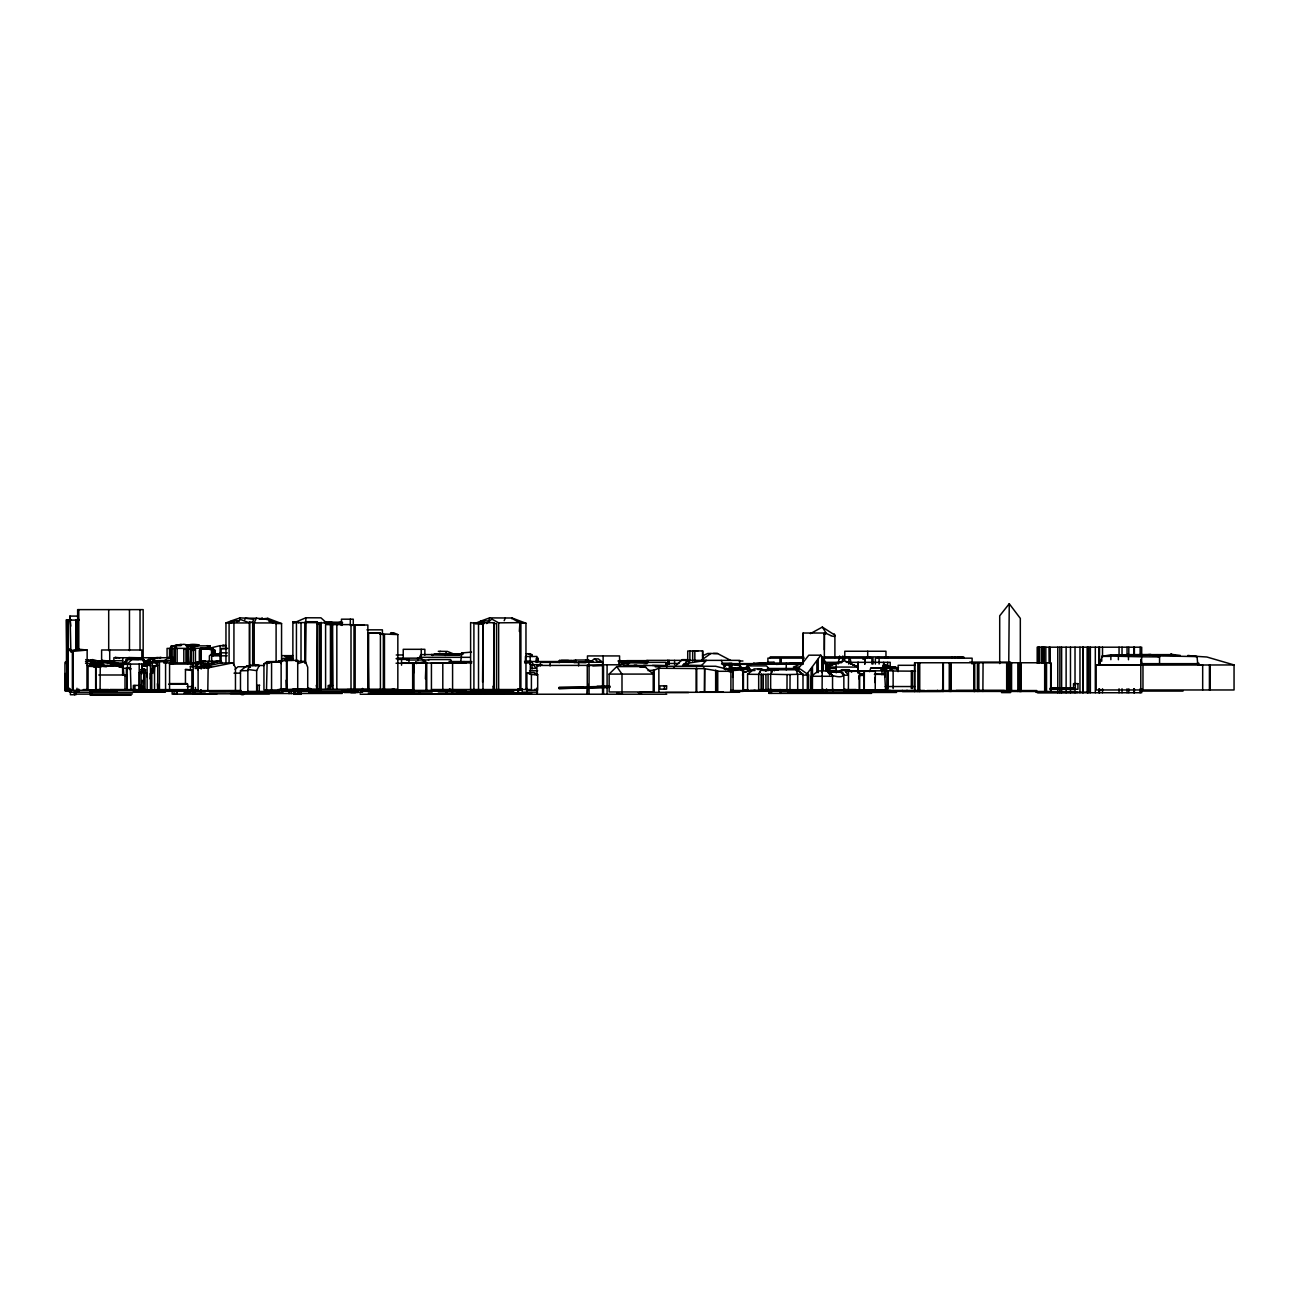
<?xml version="1.0" encoding="UTF-8"?>
<svg xmlns="http://www.w3.org/2000/svg" width="1299" height="1299" viewBox="0 0 1299 1299"><rect width="100%" height="100%" fill="white"/><g stroke="black" fill="none" stroke-linecap="round" stroke-linejoin="round"><path stroke-width="1.5" d="M536.974 662.506L536.974 656.482L525.462 656.482L525.462 662.458M824.329 649.792L824.394 633.019L803.139 633.019L803.026 649.792M482.578 682.089L483.001 623.715L478.519 623.244L478.519 690.142M70.812 626.118L69.902 616.099L77.924 616.099M1157.084 654.631L1157.084 655.622L1157.084 654.793L1175.059 655.394L1170.756 654.274L1180.336 655.427M192.09 645.863L210.227 645.863L210.227 649.792M848.507 671.307L848.377 690.24L811.323 690.24L811.323 676.276L832.545 676.276L828.908 670.933L822.235 670.917L822.088 690.24M413.634 672.979L413.991 663.318L396.033 663.221M425.406 678.809L425.991 663.383L415.81 662.084L415.81 663.221M1020.316 663.838L1020.316 618.389L1009.258 603.743L1008.527 691.49M214.708 654.193L214.887 650.231L212.89 648.948L200.647 648.915L200.647 662.409M769.609 689.493L769.414 693.374L769.446 689.493M587.846 684.118L587.262 694.218L587.262 665.315L603.093 665.38L536.942 665.445L536.942 675.025M154.175 673.613L154.532 667.572L153.071 667.296L150.489 673.45L150.116 678.89M842.548 660.136L842.807 655.995L844.366 660.136L845.811 656.888L849.01 656.888L850.569 660.152L850.569 664.081M874.86 682.543L875.217 677.104M519.324 631.428L519.876 623.341L520.899 622.627L520.899 690.142L470.611 690.142L470.611 622.578L476.213 623.569M859.142 679.036L859.402 675.448L864.192 675.448L863.803 680.822M849.01 656.888L848.75 664.081M742.557 675.48L742.898 671.583L741.226 668.465L725.654 669.423M732.539 677.428L733.074 670.528L742.898 669.813L742.898 691.1M204.089 667.783L204.43 664.049M146.787 676.763L147.144 673.061L143.312 672.59L147.144 673.061M445.2 655.54L445.313 654.582L461.762 654.599M141.299 687.853L142.24 680.27M305.33 663.139L305.866 617.772L320.95 617.821L326.536 622.887M537.283 662.068L537.948 658.252L536.519 658.252L535.87 662.068M66.46 663.984L66.46 619.753L69.659 620.061L69.902 616.099M187.088 663.448L186.91 662.636L191.521 662.685L191.05 664.698L191.034 650.653L191.992 648.461L194.282 648.266L195.435 650.653M1100.805 659.275L1099.831 665.056L1141.415 664.991L1141.724 656.807L1159.552 656.904L1150.118 654.355L1144.922 655.281M471.505 652.114L461.827 652.942L460.739 661.532M1099.831 664.877L1141.415 664.991L1141.724 663.659M802.506 664.552L802.961 662.847L793.397 667.069L799.031 667.069M626.832 660.639L627.823 662.458L626.832 660.639L647.292 660.639L646.577 663.075L621.36 662.474L620.581 660.85L619.802 662.474M190.401 691.295L191.895 686.57L187.04 686.57M286.9 659.973L287.94 656.726L291.138 660.395M883.758 669.959L886.925 668.271L881.209 669.764L881.696 668.222L897.171 668.368L898.08 671.664M869.567 671.648L870.671 668.222L881.696 668.222M806.452 674.636L820.822 655.183L823.29 658.577L823.29 670.446M206.33 667.735L206.33 663.984L208.213 663.091L207.791 691.182M164.096 662.263L165.866 660.347L166.662 662.263M235.379 667.394L232.83 662.863L220.018 663.075L221.09 662.977L221.139 648.623L227.617 648.331M122.626 667.313L123.064 666.062L121.034 667.313M842.223 660.818L841.573 662.685L836.101 662.669L828.275 667.069L858.168 667.069L844.805 660.85L836.978 663.253M742.07 669.667C743.077 666.777 748.484 668.157 748.354 671.502L746.665 668.498M829.363 667.069L830.029 665.234L835.225 664.049M151.236 657.943L161.157 657.44L159.566 657.895M200.647 650.669L201.524 648.412L200.322 648.282L199.315 650.669L199.315 662.409M836.361 671.502C845.649 669.699 847.89 680.221 832.545 675.545L828.908 670.933M194.282 648.266L193.307 650.653L193.307 664.763M881.209 669.764L883.986 664.309L890.383 666.972L890.383 670.333M165.07 662.263L165.866 660.347L166.499 662.263M276.102 661.207L276.102 622.935C264.671 616.489 252.477 618.941 240.169 617.837L239.422 620.695L234.859 620.695L233.934 622.935L233.934 665.234M154.37 667.296L151.788 673.499L151.788 689.737M230.572 622.935L231.482 620.792L240.169 617.837M231.595 622.935L232.489 620.792M881.794 669.505L883.986 664.309M316.225 685.401L316.924 689.298L317.329 621.718L305.509 621.718L305.038 622.659L305.038 663.139M525.965 689.525L525.965 623.244L512.115 618.015L489.626 617.886L488.716 620.906L484.121 620.89L483.098 623.244L473.908 623.244L473.908 690.142M254.068 618.73L252.217 622.935L276.102 622.935M504.174 620.695L505.376 617.951M256.52 617.772L254.214 622.935L254.214 665.234M618.762 663.221L620.061 660.379L622.01 664.65M244.764 619.655L245.414 618.259L252.444 619.201M479.932 623.244L480.971 621.019L489.626 617.886M480.971 623.244L482.01 621.019M684.93 664.26L687.09 659.648L689.558 662.604M645.018 662.474L645.798 660.85L618.275 660.899M761.393 689.655L761.393 674.408L770.648 674.246L787.064 674.571L786.967 689.655M770.648 674.295L772.84 669.781L770.648 674.246L770.648 689.655M802.993 689.655L802.993 674.197L787.064 674.571M122.869 664.926L124.542 661.613L127.237 662.003M190.401 670.495L190.401 666.484L195.759 666.192C200.712 661.077 190.011 664 198.698 663.188L197.269 664.049M247.849 691.734L247.849 669.488L249.944 665.478L259.329 665.478L256.65 670.609L256.65 691.458M758.681 690.63L758.681 674.246L761.035 669.764L796.206 669.781L802.977 674.181L802.1 674.197L802.993 675.496M138.928 657.781L128.666 657.538L129.981 657.814M282.045 661.451L267.139 661.646L266.506 689.964M765.907 674.538L765.988 689.655M761.393 674.408L747.574 674.278L747.574 690.63M758.681 674.278L761.75 668.904L754.069 668.904L747.574 674.278M810.381 633.652L822.332 627.076L833.877 634.48M902.318 690.354L902.318 691.409L941.645 691.344L941.645 690.305M588.074 659.973L592.636 662.279L588.074 659.973L575.636 660.071L574.044 662.62L587.781 662.279M284.984 660.152L287.323 656.58L289.304 659.941M578.607 665.965L578.607 662.279L585.8 662.62L585.638 660.071M483.001 623.715L483.001 622.692L494.075 622.692L493.62 690.142L492.954 686.245M120.206 666.03L121.456 666.03L118.907 666.03M843.847 675.236L848.377 675.204L844.756 670.511L840.08 670.511L839.576 671.226L843.847 675.236L843.847 690.24M736.127 669.797L737.02 668.774L723.575 668.676M745.399 671.583L742.898 671.583L741.226 669.813L746.649 668.465M220.018 655.833L221.09 654.371L213.02 654.371L211.769 655.833L220.018 655.833L220.018 661.272M744.246 669.716L747.152 665.884L766.524 665.884L770.339 670.349M890.838 670.235L893.257 667.166L895.888 667.264L897.463 670.057M1009.258 603.743L999.71 615.807L999.71 663.61M883.011 669.57L884.944 667.166L893.257 667.166M267.139 661.646L263.941 663.773L270.046 662.847M559.658 662.555L557.888 662.181L569.644 662.279L571.219 660.639L575.636 660.071M570.813 660.704L569.644 662.279L571.219 660.395L559.658 660.395L557.888 662.181M701.752 665.413L706.412 660.363L684.329 663.724L682.608 665.218L701.752 665.413L703.977 667.28M486.638 623.569L491.834 619.103L498.637 622.838L520.899 622.627M149.385 665.689L149.385 663.156L147.128 662.506L144.173 662.506L144.173 665.137L149.547 663.675L150.489 665.721L148.443 663.675M149.547 663.675L147.144 666.225L147.144 689.737M142.289 672.687L142.289 666.257L144.725 663.675M569.644 662.279L571.219 660.639M146.121 663.643L143.897 659.535L128.098 659.291L123.064 664.422L123.064 668.303M123.064 664.422L127.464 663.984L132.06 659.291M151.707 661.694L154.126 659.307L156.87 662.181M609.15 674.084L616.749 666.598L644.661 666.533L653.218 674.084L609.15 674.084L609.15 691.961L653.218 691.961M190.352 662.961L191.148 648.315M461.827 652.942L459.326 655.167L431.203 654.566M673.564 667.556L682.348 659.648L687.09 659.648M128.098 659.437L126.929 660.477L126.929 659.437M143.312 689.737L143.978 669.034L145.488 669.618L145.488 672.606M235.119 669.277L238.009 666.744L247.898 666.744M838.943 672.314L841.947 669.683L849.026 669.683L851.673 672.168M846.039 672.281L849.026 669.683M188.55 662.961L188.55 649.078L190.304 649.078M765.549 671.339L768.505 669.017L771.46 669.017L774.513 670.771M278.262 661.288L281.136 662.23L271.572 661.954L266.506 663.204M1118.39 659.746L1118.39 656.092L1128.376 654.599L1110.856 656.092L1141.724 656.807M701.557 660.038L710.813 653.527M811.323 676.276L818.256 670.95L822.235 670.917M271.881 691.734L240.477 691.734L240.477 670.771L246.826 665.932L250.269 665.932M94.973 667.085L98.026 664.763L100.494 666.257L94.973 667.085L94.973 666.257L101.387 665.413L100.283 665.786M93.772 667.037L96.808 664.763L100.932 667.199M145.456 661.613L148.541 659.307L154.126 659.307M594.406 658.885L597.784 661.532L601.697 661.532L598.319 658.885L594.406 658.885L591.467 661.077L592.636 661.435L585.979 662.328M731.207 663.692L740.008 665.656L732.409 664.763L730.574 664.877L730.574 666.143M183.809 649.419L187.689 648.217L183.809 649.419L183.809 663.302M98.773 674.993L127.107 674.993L127.107 690.207L64.95 690.321L64.95 662.393L66.704 661.288L66.834 690.321M645.018 661.142L618.227 661.142M824.329 634.415A13.347 7.096 -16.8 0 0 826.31 633.425L827.528 634.026A12.422 2.988 34.2 0 0 829.233 634.821L830.889 635.584M165.996 660.866L167.522 660.574M574.044 661.435C577.259 658.772 573.411 664.52 574.044 661.435L569.644 661.435M166.986 660.33L164.973 660.866L167.977 660.866M118.907 666.777L120.157 666.176L112.802 664.682L103.855 666.257M883.84 669.716L886.925 668.271M70.195 619.818L70.877 652.114M528.125 694.251L531.713 692.611M885.057 669.407L888.078 668.027L884.944 667.166L888.078 668.027M188.55 649.175L190.304 648.38M186.845 662.799L186.845 649.175L188.582 648.38C185.14 642.891 195.581 644.483 199.25 644.84M647.99 670.609L654.225 670.187L657.781 668.612A11.594 1.559 -7.8 0 1 658.853 668.271L704.643 668.628L704.643 692.335M702.532 655.816L707.825 653.462L717.519 653.527L730.574 660.347M472.463 694.251L476.165 692.627M479.38 694.251L483.098 692.643M156.221 657.96L157.293 657.505L156.497 657.895M141.055 687.821L141.055 669.618L143.978 669.034M305.866 617.772L293.915 622.887L292.876 621.88L292.876 659.551M286.17 680.189L286.494 689.964L286.494 660.363L278.262 661.532L281.98 661.564M475.58 623.244L480.971 621.019M259.28 619.201L267.789 618.324L281.558 623.552L281.558 659.713M211.477 664.049L217.128 661.045L217.875 661.808L216.624 661.223L209.464 663.675L195.759 663.692L198.698 664.049L197.269 663.692L204.316 661.223L205.762 661.922L204.836 660.882L197.269 663.692L197.269 667.946M478.292 623.244L484.121 620.89M236.548 621.815L239.422 620.695M225.961 663.221L225.961 622.935L231.482 620.792M234.859 620.695L229.095 622.935L229.095 663.221M194.818 663.383L201.329 660.882L204.836 660.882M327.121 622.789L328.338 622.789M214.708 655.329L221.447 652.796L227.325 652.877M222.243 662.685L220.603 661.045L211.477 663.221M731.207 671.291L717.746 671.307L717.746 692.335M391.226 632.629L397.835 634.578L397.835 689.168L292.876 689.298M526.907 672.85L531.405 674.571L537.689 674.571L537.689 690.24L526.907 690.24L526.907 672.85L534.035 672.541L537.689 674.571M729.681 669.017L733.221 667.8L743.775 667.897M324.799 622.806L331.862 622.578L319.262 623.017L319.262 689.298M727.895 669.846L731.288 668.676L733.074 671.567L733.074 691.1M195.759 663.692L197.221 663.188L193.113 663.48L193.113 666.468M862.974 659.356L866.758 658.122L866.758 656.872M748.419 689.899L743.45 689.899L743.45 672.168L752.9 670.057M193.113 663.48L200.972 661.094M194.818 663.026L199.283 661.678M1201.932 664.991L1198.977 664.991L1198.977 663.383L1197.029 663.383M85.507 661.662L92.586 659.583L101.387 661.857M297.715 663.578L305.265 661.353L307.717 667.215L307.717 689.964L263.941 689.964L263.941 666.095M458.352 663.269L464.198 661.564M92.83 664.244L104.099 661.24L122.122 664.536M106.128 661.451L105.024 661.451L123.714 664.536M418.343 663.139L425.26 661.288L426.754 662.912L426.754 690.37M286.494 660.363L285.52 660.623L297.715 660.314L297.715 689.964M902.318 691.409L941.645 691.344M106.599 661.451L122.415 663.951M206.509 648.932L220.116 645.652L226.091 645.652M380.412 632.775L367.909 632.954L380.412 632.775L380.412 689.168M71.201 650.653L77.843 649.11L87.147 650.052L87.147 690.321M439.403 651.708L440.605 651.416M298.137 691.263L301.709 690.435M318.531 624.186L319.733 623.926L319.733 689.071L316.924 689.071M438.283 651.319L447.376 651.416L453.497 653.884M388.109 690.37L394.052 689.055M153.217 666.143L157.715 665.461L153.217 666.143L153.217 667.54L154.532 667.572M232.83 662.863L207.791 667.897L198.097 667.995L198.097 691.182L235.46 691.182L235.46 667.995M170.9 663.513L170.786 646.399L180.691 644.434M170.786 646.399L181.535 644.434M198.097 667.995L221.48 662.863M704.415 692.335L704.643 668.628M100.185 666.176L106.453 666.777M704.415 668.676L717.762 670.982A16.27 2.289 -8.4 0 1 717.503 671.339M751.358 691.019L755.06 690.321M175.268 662.311L175.268 645.668L183.857 644.288L191.375 645.7L186.715 645.684M204.43 663.675L202.319 663.237M1101.763 661.191L1101.763 656.385L1110.856 654.826L1148.754 654.826L1144.159 655.248M192.966 645.847L192.966 648.298L210.519 648.298M1118.39 656.239L1126.671 654.891L1141.675 654.891L1128.474 656.239L1128.474 659.746M204.284 648.883L208.051 648.298M1096.112 665.202L1234.05 664.942L1234.05 689.964L1096.112 689.964L1096.112 665.202L1142.974 664.877L1142.974 689.964M746.763 671.859L743.45 672.168M223.899 645.294L222.356 645.522L225.994 645.522M765.062 662.977L746.097 664.114L765.062 662.977L765.062 664.211L800.704 663.578M280.957 688.908L280.957 689.964L287.517 689.055M168.951 660.444L165.541 660.818M1148.202 654.81L1150.102 655.427M280.957 689.964L298.786 689.12M166.11 660.736L167.1 660.671M763.13 663.204L801.84 662.799M793.072 664.39L802.344 663.383L789.451 663.578M197.221 666.955L190.401 666.484M513.349 619.185L519.876 622.822L519.876 690.142M776.088 664.39L802.344 663.383M72.257 651.416L73.15 652.26L68.798 650.117A50.417 13.737 4.2 0 1 67.564 649.11L69.464 648.818L72.257 651.416L87.147 650.052M751.114 671.518L749.361 668.368L742.395 668.725M375.768 633.279L379.698 632.954M331.391 622.838L340.338 622.497L324.344 621.718M240.477 673.126L234.015 673.174M170.039 657.684L167.522 657.862L173.108 657.7L173.108 663.708M424.4 663.075L466.244 662.782M173.416 663.675L173.108 657.7M133.846 657.879L134.349 657.96M169.617 660.834L170.413 660.525L155.052 660.623M725.053 666.143L725.053 665.104L732.279 665.25L730.574 664.877M1147.082 655.086L1153.041 655.378M1162.735 655.329L1172.136 654.631L1126.671 654.631L1137.924 655.378M126.993 676.698L123.925 675.058L123.064 666.062M1128.474 656.141L1135.878 655.784M592.799 665.77L602.557 665.315M808.611 674.912L802.993 675.188L797.489 669.066L800.314 669.066L808.611 674.912L808.611 689.655M764.088 670.057L773.197 669.635M607.12 687.415L559.041 688.551L559.041 687.496L610.124 686.262M559.041 688.551L610.124 687.317M627.693 665.575L623.471 665.348L623.471 662.36M423.994 660.477L420.941 658.155L417.499 658.252L417.872 659.908M279.366 689.412L284.27 689.282M240.477 670.771L247.849 670.609M623.471 665.348L666.728 665.64L652.504 665.413M173.416 657.651L170.234 657.651M591.467 661.418L592.62 661.402M1050.745 687.967L1055.291 687.95L1055.291 688.99L1050.745 689.022M512.066 618.957L512.115 618.015M221.09 655.849L227.179 655.768M634.156 665.283L636.835 665.25M141.055 672.427L139.383 672.427L139.383 689.737L169.568 689.737L169.568 663.058M728.788 669.212L725.459 668.79L729.048 669.099M210.941 666.582L209.464 666.582L209.464 663.675M406.506 660.038L428.979 659.973M531.989 668.384L536 668.368L531.145 661.305L525.072 661.305M883.434 664.309L890.383 666.972M1049.901 688.389L1074.305 688.356L1053.862 687.804L1055.291 688.99M1049.901 689.444L1074.305 689.396L1053.862 688.86M219.125 653.835L211.769 653.852L209.383 655.865L209.383 661.889M445.265 654.582L420.811 654.599L419.528 657.326L470.092 657.326M826.732 664.633L832.562 664.065M66.46 619.753L67.158 690.321M70.877 619.818L67.694 619.818L67.597 690.321M75.829 649.955L75.829 619.769L76.511 649.955M77.729 619.688L77.047 649.906M78.573 620.126L70.195 620.094M231.595 621.88L230.572 621.88L233.674 622.091L232.651 622.091M292.876 621.88L297.78 621.88L298.819 622.887M341.994 621.961L337.854 622.822L342.498 622.822M479.932 622.318L482.984 622.318M276.167 622.789L277.223 622.789M293.915 622.546L316.924 622.659M324.799 622.789L342.498 622.789M225.961 622.935L249.781 622.935L239.601 619.152M316.924 622.887L319.262 622.887M520.25 623.244L525.965 623.244M275.485 623.552L281.558 623.552M475.255 623.569L484.3 623.569M493.409 623.569L496.559 623.569L496.559 690.142M319.733 623.926L317.329 624.462M364.305 624.738L357.095 625.014M353.214 625.014L367.861 625.014L367.861 689.168M350.308 625.339L353.994 625.339L353.994 689.168M366.968 629.836L382.409 629.836L382.409 633.847M390.479 633.246L395.026 633.246M383.351 634.464L379.698 634.074L383.351 634.464L383.351 689.136M382.637 633.961L397.835 634.578M186.033 645.489L189.134 645.489M190.498 645.506L193.275 645.506M186.066 645.668L186.91 646.399M188.55 645.684L197.886 645.798M197.708 645.684L190.58 645.717L190.58 663.416M207.077 645.684L210.227 645.863M201.329 648.25L212.143 648.25M192.252 648.363L167.068 648.396L167.068 658.09M221.139 648.623L227.146 648.623M200.647 648.915L212.76 648.915L214.887 650.231L214.855 654.193M186.845 649.175L192.09 649.078M697.823 651.01L687.723 651.01L687.723 660.996M434.272 653.884L463.434 653.884M526.371 653.722L530.398 653.722M396.244 654.972L403.323 654.972M820.822 655.183L808.774 655.183L797.326 669.959M282.013 655.654L293.265 655.654M287.501 656.141L291.122 656.141M285.066 656.547L288.54 656.547M1101.763 656.385L1109.638 656.385M1153.415 655.833L1197.029 656.58L1197.84 664.991L1197.84 663.383M803.691 656.872L770.258 656.872L770.258 658.122M824.053 656.872L963.696 656.872L963.696 658.171M168.367 657.44L171.062 657.44L171.046 663.692M168.415 657.635L171.858 657.635L171.858 663.692M170.883 657.732L113.874 657.732L113.874 660.704M397.039 658.155L420.941 658.155M804.308 658.122L767.904 658.122L767.904 664.033M824.54 658.122L872.993 658.122L872.993 664.033M293.412 658.398L282.127 658.593L291.95 658.593M396.065 658.674L403.713 658.674M818.191 659.096L818.256 672.638M138.668 659.519L125.873 659.437L125.873 663.464M143.897 659.535L128.098 659.291M397.413 659.405L408.941 659.405L408.941 663.334M428.508 659.567L450.639 659.567L452.442 663.383M646.756 660.363L739.651 660.363L739.651 664.357M148.557 660.46L150.327 660.46M561.282 660.46L568.491 660.46M86.319 660.704L92.31 660.704M122.691 660.704L93.008 660.834L94.665 660.931L94.665 664.861M142.906 660.915L148.054 660.915M156.01 660.915L164.437 660.915M560.421 660.769L576.204 660.785M204.316 661.223L216.624 661.223M217.128 661.045L220.603 661.045M739.017 660.996L742.947 660.996M110.318 661.451L108.385 661.451L116.066 662.522M295.977 661.353L305.265 661.353M144.27 661.694L165.411 661.694M449.925 661.532L471.813 661.564M524.569 661.532L560.454 661.532M571.511 661.532L576.009 661.532M415.81 662.084L416.606 663.594M767.352 662.214L774.253 662.149L773.603 662.799M969.655 662.1L1010.557 662.1M112.526 666.257L111.341 662.425L107.135 662.863M823.534 662.328L840.388 662.328M846.234 662.328L890.221 662.328L890.221 668.4M402.105 662.782L424.237 662.782M96.029 662.863L111.341 662.863M143.653 662.945L157.439 662.912M163.706 662.912L191.05 662.912M471.748 662.88L431.43 662.88L431.43 689.525L530.333 689.525M524.634 662.928L530.333 662.928L530.333 674.327M85.507 663.318L97.604 663.318M110.74 663.318L124.655 663.318M722.26 663.221L731.84 663.221M665.932 663.464L678.987 663.464M728.869 663.627L770.924 663.627M1141.415 663.659L1197.84 663.659M123.941 663.951L120.856 663.399M127.464 664.065L145.764 664.065M169.568 664.065L193.113 664.065M206.33 663.984L209.09 663.984L209.09 667.913M721.497 663.968L786.252 663.968M89.712 664.39L97.376 664.39M110.561 664.39L125.321 664.39M739.245 664.325L746.454 664.325M826.083 664.227L835.143 664.227M532.428 664.682L541.878 664.682M621.49 664.796L603.532 664.796L603.532 694.218M86.724 665.38L107.72 665.38M119.768 665.348L120.596 665.348M826.18 665.234L830.029 665.234M915.178 665.299L898.145 665.299L898.145 671.339M88.673 666.046L94.21 666.046M259.573 665.64L252.883 664.098L255.854 665.656M88.023 666.176L122.626 666.176L122.626 674.993M198.309 666.371L201.28 666.371M660.282 666.257L715.668 666.257L729.372 669.683L729.161 671.68M887.623 667.264L895.888 667.264M898.502 667.718L889.636 668.595L898.259 668.595M126.393 676L126.393 668.206L130.371 668.206L131.02 689.639M122.463 668.287L130.371 668.287M741.226 668.465L749.361 668.368M767.417 668.482L799.031 668.498M828.275 668.498L836.199 668.498M870.671 668.222L897.171 668.368M126.393 668.206L131.02 668.806M745.821 669.001L736.809 669.001L733.221 667.816M141.055 669.618L145.488 669.618M185.448 683.647L185.448 669.505L191.895 669.927L191.895 691.295M757.658 669.472L763.098 669.472M770.356 670.252L778.036 670.252M747.152 665.884L751.114 670.511L754.995 670.511M762.773 670.511L768.667 670.511M529.537 670.771L537.672 670.771M871.678 670.82L884.034 670.82L884.034 674.766M827.219 671.161L836.507 671.161M850.39 671.177L872.652 671.177M893.127 671.031L915.535 671.177M829.558 671.258L840.778 671.388M846.526 671.307L875.347 671.307L875.217 689.801M831.961 672.232L837.709 672.232M860.003 674.181L863.186 674.181L864.192 675.448M875.217 674.1L884.684 674.376L885.545 689.801L758.681 689.655M874.389 674.376L884.684 674.376M169.796 683.599L187.186 683.599M168.61 684.167L187.754 684.167L187.754 689.623L156.367 689.623M259.735 685.287L257.332 685.287L257.332 691.458M140.389 685.401L133.359 685.401L133.359 690.045M332.641 685.369L328.176 685.466L328.176 689.12M885.236 686.538L914.805 686.538M559.041 687.496L583.803 687.496M83.298 689.574L87.488 689.574M97.1 689.59L108.629 689.542M109.928 689.509L146.121 689.639M277.791 689.59L321.162 689.59M347.125 689.558L367.016 689.558M534.474 689.428L536.731 689.428M844.399 689.607L856.171 689.509M93.772 689.866L130.371 689.866M185.448 689.72L191.895 689.72M194.947 689.753L198.227 689.753M278.668 689.85L281.558 689.85M348.684 689.769L413.488 689.769M87.406 689.996L95.477 689.996M119.07 689.948L122.479 689.948M123.925 690.013L126.993 690.013M127.464 690.045L187.153 690.045M346.995 689.98L381.63 689.98M786.885 690.142L797.407 690.142M163.966 690.467L170.883 690.435M280.893 690.418L286.056 690.418M341.637 690.337L348.181 690.337M371.287 690.37L466.244 690.37M750.4 690.467L762.822 690.467M878.855 690.451L890.416 690.451M956.161 690.467L1004.419 690.467M163.788 690.5L166.093 690.516M178.856 690.597L184.507 690.597M194.119 690.63L241.094 690.483M431.317 690.597L454.52 690.678M730.688 690.483L790.701 690.63M794.29 690.711L823.793 690.711M855.391 690.467L924.612 690.467M926.901 690.548L1036.797 690.548M188.55 690.743L190.352 690.743M283.361 690.922L348.197 690.889M367.211 690.922L459.635 690.857M737.507 690.971L822.559 691.003M71.559 691.149L65.21 691.149L65.21 673.483M91.433 691.1L117.316 691.1M133.342 691.279L192.901 691.279M282.013 691.198L310.656 691.263M361.171 691.247L378.318 691.247M380.445 691.182L460.057 691.182M730.444 691.1L823.29 691.1M867.829 691.133L879.147 691.133M895.807 691.003L914.951 691.003M1140.262 691.084L1183.032 691.084M185.448 691.295L226.01 691.295M247.849 691.458L278.993 691.458M300.41 691.377L310.055 691.377M362.145 691.377L396.536 691.393M453.757 691.344L513.495 691.344M738.254 691.377L743.255 691.377M844.155 691.295L1050.842 691.49L1050.842 662.766L914.545 662.766L914.545 691.49M342.075 691.766L358.167 691.766M711.056 691.782L714.677 691.782M782.242 691.588L794.42 691.588M209.383 691.994L283.214 691.994M331.635 692.075L350.405 692.075M351.25 692.01L354.724 692.01M700.129 691.912L723.153 691.912M165.411 692.221L69.496 692.221L69.496 688.243M276.021 692.318L277.272 692.318M308.805 692.172L362.518 692.172L362.518 688.389M381.695 692.221L432.194 692.091M537.672 692.172L522.214 692.172L522.214 688.6M640.001 692.335L739.651 692.27M788.136 692.221L878.741 692.221M1035.806 692.123L1088.172 692.123M344.186 692.529L358.199 692.529M665.51 692.578L688.6 692.578M822.137 692.448L896.57 692.448M1001.513 692.611L1010.508 692.611M1037.82 692.432L1077.683 692.432M350.844 692.659L355.569 692.659M359.514 692.643L360.44 692.643M457.93 692.74L532.022 692.74M1037.187 692.74L1141.707 692.74L1141.707 688.779M183.809 693.033L205.307 693.033M272.076 693L277.97 693M368.299 693.049L387.053 693.098M438.266 693.049L463.597 693.049M496.884 693.114L512.374 693.114M374.161 693.26L392.801 693.374M456.534 693.163L486.053 693.26M500.18 693.276L504.369 693.276M871.564 693.374L768.764 693.374L768.781 689.493M230.41 693.569L342.303 693.439M370.101 693.536L414.722 693.536M92.05 693.893L132.449 693.893M269.429 693.812L193.307 693.812L193.178 666.192M402.706 693.958L476.051 693.796M73.897 694.121L89.728 694.121M216.738 694.153L172.166 694.153L172.166 690.175M360.196 694.251L666.728 694.218M241.923 694.364L244.115 694.364M241.192 694.592L243.465 694.592M131.15 695.257L90.216 695.257L90.216 691.23M532.233 656.482L532.233 654.68L527.995 653.722M643.654 665.364L647.129 665.364M249.944 665.478L264.038 665.494M147.144 666.225L142.289 666.257M122.626 666.176L121.034 666.777L119.07 665.185L120.157 666.777M742.898 669.813L741.226 669.813M175.268 645.668L180.999 645.684M1157.084 654.793L1172.136 654.842M118.907 666.176L120.157 666.176L118.063 666.046M733.074 670.528L729.161 669.667M534.474 674.522L536.731 674.522M482.53 623.715L473.908 623.244M307.051 688.665L310.721 688.681L310.721 689.72L293.59 689.071M1128.035 654.826L1148.754 654.631M597.085 686.294L607.12 686.375M87.569 690.207L87.569 666.273L100.234 666.777L98.773 666.777M191.895 669.927L185.448 669.505M713.411 653.462L717.519 653.527M730.574 671.518L733.074 671.567L731.499 670.771A29.552 2.501 5.9 0 1 730.444 671.193M754.134 664.276L751.536 664.049M280.665 689.363L284.367 689.444M859.759 674.1L863.186 674.181M66.834 661.776L67.889 662.928M729.34 668.612L734.422 668.79M447.376 653.884L451.955 654.079M75.829 619.769L79.028 619.883M209.464 666.582L211.477 666.696M1192.092 656.076L1206.836 657.002L1234.05 664.942M646.788 662.36L648.201 662.36M833.714 636.331L833.406 636.315A10.733 2.647 34.6 0 1 830.954 635.666M684.329 663.724L688.178 664.049M1053.862 687.804L1055.291 687.95M733.513 668.774L729.486 668.4M94.665 660.931L88.153 660.412L89.501 660.834M139.383 672.427L141.51 672.687M1197.029 656.58L1187.952 655.427L1187.952 656.336M247.849 669.488L256.65 670.609M90.849 664.666L90.849 660.265L93.544 660.931L93.544 664.861M307.603 688.145L310.721 688.681M307.603 689.201L310.721 689.72M616.716 692.935L622.578 694.218M1156.727 656.239L1159.552 656.904M1198.977 664.715L1201.104 664.991M85.718 659.583L89.241 660.493M627.044 661.012L627.823 662.36M511.579 691.669L515.362 692.74M144.173 662.506L146.43 663.156M246.826 665.932L250.528 667.004M536.942 665.445L538.712 665.965M119.914 657.797L115.059 657.391L116.39 657.797M587.262 665.445L588.902 665.965L588.902 662.279M106.486 660.785L101.631 660.363L102.962 660.785M268.893 621.295L273.18 622.935M529.7 664.114L532.022 665.039L532.022 669.115M638.296 692.74L641.787 694.218M449.016 661.288L452.734 662.782M858.168 667.069L852.274 664.422L857.99 667.069M449.47 688.827L452.734 690.37M166.061 660.33L167.1 660.866M201.67 648.445L202.547 648.915M340.517 624.608L342.01 625.436M754.183 664.114L748.662 664.568M828.697 671.242L829.558 674.814M704.48 660.882L702.938 659.616M768.505 669.017L771.151 671.226M431.593 654.566L432.697 655.524M823.079 670.349L823.29 658.577M208.213 663.091L209.09 663.984M826.765 670.154L826.765 664.065L827.057 670.365M742.46 668.4L740.008 665.624L740.008 668.465M823.079 658.398L827.057 664.39M104.651 665.932L103.303 664.292L100.77 664.292L102.118 665.932M826.765 664.065L828.794 667.848L828.632 672.655M828.794 667.848L830.987 671.794M198.227 670.024L196.734 668.157L195.11 668.563M279.35 661.094L281.136 663.529M616.749 666.598L621.994 674.084L621.994 691.961M191.521 662.685L192.901 664.698M175.138 663.448L172.085 662.636L172.264 663.448M822.332 627.076L826.343 633.376M834.267 633.896L834.867 635.26M331.391 621.718L331.862 622.578M647.292 660.639L648.201 662.458L646.577 663.075L645.798 660.85M267.789 618.324L268.373 619.477M262.057 617.788L262.674 619.022M721.221 660.363L725.427 669.635M191.992 648.461L192.966 650.653M165.022 660.363L165.85 662.263M164.892 660.363L165.671 662.263M211.445 648.445L211.769 661.857M121.879 666.062L122.317 667.313M207.207 663.091L207.483 663.984M886.178 668.368L887.022 671.177M796.206 669.781L797.7 674.782L797.7 689.655M287.274 656.628L288.102 659.941M1170.578 654.631L1170.756 655.427L1170.756 654.274M264.07 663.594L264.411 665.234M1141.724 663.253L1141.042 659.291L1141.415 664.991M537.948 658.252L538.371 661.922M536.519 658.252L536.99 662.149M150.489 673.45L151.269 680.692M195.353 687.48L195.759 691.295M839.787 658.772L839.609 656.011L838.066 664.081M157.406 683.664L157.715 689.737L157.715 661.094M176.956 690.159L177.135 694.153L177.135 690.159M152.259 669.245L152.405 672.963M836.101 662.669L836.199 672.882M368.234 659.583L368.607 689.168L368.607 632.775M803.139 633.019L803.188 637.533M824.394 633.019L824.329 663.773M1210.132 664.942L1210.132 689.964M1209.418 664.942L1209.418 689.964M1202.679 664.991L1202.679 689.964M1159.552 656.58L1159.552 663.659M1141.675 655.508L1141.707 647.194L1037.187 647.194L1037.187 663.042M1140.798 665.202L1140.798 689.964M1140.149 647.194L1140.149 655.118M1140.149 688.779L1140.149 692.74M1134.384 647.194L1134.384 655.118M1134.384 688.779L1134.384 692.74M1134.222 647.194L1134.222 655.118M1134.222 688.779L1134.222 692.74M1134.059 647.194L1134.059 655.118M1134.059 688.779L1134.059 692.74M1128.815 647.194L1128.815 655.118M1128.815 688.779L1128.815 692.74M1127.045 647.194L1127.045 655.118M1127.045 688.779L1127.045 692.74M1122.027 647.194L1122.027 655.118M1122.027 688.779L1122.027 692.74M1119.056 647.194L1119.056 655.118M1119.056 688.779L1119.056 692.74M1110.856 654.826L1110.856 659.681M1102.51 647.194L1102.51 657.099M1102.51 688.779L1102.51 692.74M1099.539 647.194L1099.539 665.023M1099.539 688.779L1099.539 692.74M1098.889 647.194L1098.889 665.023M1098.889 688.779L1098.889 692.74M1095.317 647.194L1095.317 692.74M1090.364 647.194L1090.364 692.74M1088.806 647.194L1088.806 692.74M1087.604 647.194L1087.604 692.74M1087.279 647.194L1087.279 692.74M1083.187 647.194L1083.187 692.74M1082.749 647.194L1082.749 692.74M1079.972 647.194L1079.972 692.74M1075.345 683.631L1075.345 689.266M1075.02 647.194L1075.02 684.817M1075.02 688.779L1075.02 692.74M1070.473 647.194L1070.473 692.74M1066.122 647.194L1066.122 692.74M1061.624 647.194L1061.624 692.74M1059.87 647.194L1059.87 692.74M1057.776 647.194L1057.776 692.74M1054.22 687.918L1054.22 688.973M1050.664 662.766L1050.664 691.49M1049.917 647.194L1049.917 663.042M1049.56 647.194L1049.56 663.042M1049.202 647.194L1049.3 663.042M1046.539 662.766L1046.539 691.49M1045.825 647.194L1045.825 663.042M1045.062 662.766L1045.062 691.49M1044.672 662.766L1044.672 691.49M1044.152 647.194L1044.152 663.042M1043.714 647.194L1043.714 663.042M1043.406 647.194L1043.406 663.042M1042.675 647.194L1042.675 663.042M1042.431 647.194L1042.431 663.042M1041.717 647.194L1041.717 663.042M1039.736 647.194L1039.736 663.042M1039.005 647.194L1039.005 663.042M1038.437 647.194L1038.437 663.042M1038.031 647.194L1038.031 663.042M1021.079 662.766L1021.079 691.49M1020.9 662.766L1020.9 691.49M1020.689 662.766L1020.689 691.49M1019.877 662.766L1019.877 691.49M1019.358 662.766L1019.358 691.49M1017.848 662.766L1017.848 691.49M1011.58 662.766L1011.58 691.49M1011.06 662.766L1011.06 691.49M1009.567 662.766L1009.567 691.49M1009.047 662.766L1009.047 691.49M1007.066 662.766L1007.066 691.49M1006.676 662.766L1006.676 691.49M983.067 662.766L982.888 691.49M978.845 662.766L978.845 691.49M977.416 662.766L977.416 691.49M974.737 662.766L974.737 691.49M974.234 662.766L974.234 691.49M974.071 662.766L974.071 691.49M972.123 664.065L972.123 658.171L875.364 658.171L875.364 664.065M961.796 656.872L961.796 658.171M960.643 656.872L960.643 658.171M959.831 656.872L959.831 658.171M957.753 656.872L957.753 658.171M955.252 656.872L955.252 658.171M952.216 656.872L952.216 658.171M951.128 662.766L951.128 691.49M950.624 662.766L950.624 691.49M949.26 662.766L949.26 691.49M943.35 662.766L943.35 691.49M937.472 690.305L937.472 691.344M919.741 662.766L919.741 691.49M919.254 662.766L919.254 691.49M917.857 662.766L917.857 691.49M914.74 662.766L914.74 691.49M912.499 671.031L912.499 688.584M911.346 671.031L911.346 688.584M907.011 690.224L907.011 691.279M893.127 688.584L893.127 670.836L885.236 670.836L885.236 676.763M889.669 666.972L889.669 668.303M888.224 656.872L888.224 658.171M888.143 670.836L888.143 688.584M887.655 662.328L887.655 666.371M887.298 656.872L887.298 658.171M887.461 670.836L887.331 690.467M887.217 670.836L887.217 688.584M886.908 656.872L886.908 658.171M885.967 657.31L885.967 651.254L844.788 651.254L844.788 657.31M885.48 656.872L885.48 658.171M883.596 662.328L883.596 668.4M881.972 670.82L881.972 674.766M879.098 658.171L879.098 664.065M878.481 656.872L878.481 658.171M871.873 658.122L871.938 664.033M870.395 656.872L870.395 658.122M867.7 651.254L867.7 657.31M859.516 671.307L859.516 689.801M859.402 675.448L859.402 689.801M858.168 662.328L858.168 672.882M857.99 662.328L857.99 672.882M844.87 688.892L844.87 692.74L822.884 692.74L822.884 689.022M834.9 635.503L834.9 657.554M832.756 688.892L832.756 692.74M832.545 675.545L832.545 690.24M828.518 667.166L828.405 672.979M828.161 666.712L828.161 672.573M826.554 688.892L826.554 692.74M826.213 663.026L826.213 670.755M825.937 662.717L825.937 670.56M822.105 656.872L822.105 672.525M821.894 656.677L821.894 672.46M816.827 661.029L816.892 672.638M812.476 666.972L812.427 689.753M811.161 668.725L811.096 689.753M807.653 673.191L807.653 689.753M807.426 673.564L807.426 689.753M803.139 663.773L803.139 636.932L803.026 663.773M802.538 656.872L802.538 658.122M790.068 674.636L789.987 689.655M786.252 663.383L786.252 669.878M780.959 658.122L780.959 664.033M780.829 658.122L780.829 664.033M780.829 689.655L780.829 693.374M780.179 689.493L780.179 693.374M779.936 658.122L779.936 664.033M771.525 689.493L771.525 693.374M768.066 674.262L768.066 689.655M763.292 674.408L763.292 689.655M761.474 674.262L761.474 689.655M753.907 662.977L753.907 664.211M732.409 664.763L732.279 666.143M730.964 665.315L730.964 670.04M730.899 671.388L730.899 692.335M729.259 664.942L729.372 671.68M726.466 668.254L726.466 669.229M725.329 665.153L725.329 666.143M715.96 670.268L715.96 692.335M715.652 670.333L715.652 692.335M702.775 660.915L702.775 650.896L692.676 650.896L692.676 660.915M702.532 650.896L702.532 660.915M696.735 668.092L696.735 692.335M696.102 668.271L696.102 692.335M694.835 650.896L694.835 660.915M689.883 651.01L689.883 660.996M674.571 660.363L674.571 664.357M669.229 660.363L669.229 664.357M667.913 660.363L667.913 664.357M667.8 660.363L667.8 664.357M666.728 663.464L666.728 667.361M665.932 665.478L665.932 662.36L621.36 662.36M664.422 685.872L664.422 689.152M658.869 668.271L658.869 692.335M654.225 670.187L654.225 692.335M653.218 670.252L653.202 692.335M628.31 662.36L628.31 665.364M627.514 662.36L627.514 665.25M619.574 666.014L619.574 655.93L587.457 655.93L587.457 659.957M607.088 664.796L607.088 694.218M603.126 655.93L603.093 694.218M602.557 694.218L602.557 662.279L550.11 662.279L550.11 665.965M589.064 665.543L589.064 694.218M559.658 660.395L559.658 662.376L540.319 662.376L540.319 665.965M536.942 688.454L536.942 694.218M536.731 688.259L536.731 692.172M531.405 674.571L531.405 690.24M530.398 653.641L530.398 656.482M530.171 656.482L530.171 662.458M526.761 688.259L526.761 692.172M518.528 689.071L518.528 692.74M517.879 688.811L517.879 692.74M498.637 622.838L498.637 690.142M494.075 622.692L494.075 690.142M483.001 622.692L483.001 690.142M457.865 690.224L457.865 691.279M452.588 662.961L452.588 689.525M452.442 690.402L452.442 694.251M447.018 690.402L447.018 694.251M446.742 690.402L446.742 694.251M446.044 651.708L446.044 653.884M445.93 690.402L445.93 694.251M442.797 662.88L442.797 689.525M425.991 690.37L425.991 663.123L412.985 663.318M424.854 655.167L424.854 649.305L403.226 649.305L403.226 659.08M421.233 649.305L421.233 657.132M419.528 691.036L419.528 694.251M413.991 663.123L413.991 690.37M412.66 663.318L412.66 690.37M401.878 691.036L401.878 694.251M401.553 659.405L401.553 665.185M384.472 634.578L384.472 689.168M382.036 690.402L382.036 694.251M378.659 690.402L378.659 694.251M355.163 625.014L355.163 689.168M353.279 625.014L353.279 619.185L341.458 619.185L341.458 624.608M351.006 689.168L351.006 624.608L325.594 624.608L325.594 689.168M350.308 619.185L350.308 624.608M336.831 624.608L336.831 689.168M332.641 624.608L332.641 689.168L332.171 624.608M330.888 624.608L330.888 687.155M330.449 624.608L330.449 687.155M329.849 685.466L329.849 689.12M321.194 622.318L321.194 689.298M317.329 621.718L317.329 689.298M305.509 621.718L305.509 663.107M301.173 690.467L301.173 694.283L293.753 694.283L293.753 690.467M301.011 622.806L301.011 661.094M298.997 690.467L298.997 694.283M298.364 690.467L298.364 694.283M297.455 690.467L297.455 694.283M296.432 622.806L296.432 661.094M295.246 690.467L295.246 694.283M293.509 688.73L293.509 689.785M291.252 689.915L291.203 693.682M291.025 655.654L291.025 659.697M289.044 689.915L289.044 693.682M286.933 660.314L286.933 689.964M281.136 660.363L281.136 689.964M271.572 661.954L271.572 689.964M259.264 685.287L259.264 691.458M252.688 665.559L252.688 622.14L249.294 622.14L249.294 665.559M249.781 622.14L249.781 667.54M220.116 645.652L220.116 653.673M212.89 648.948L213.02 655.963M212.76 648.915L212.76 654.761M204.43 667.783L204.43 663.237L201.183 663.237L201.183 669.034M203.31 663.237L203.31 667.101M201.166 648.915L201.166 662.571M201.166 689.915L201.166 693.812M200.647 689.883L200.647 693.812M195.759 663.48L195.759 666.192M195.435 648.298L195.435 664.763M194.671 689.883L194.671 693.812M192.317 645.717L192.317 649.646M192.09 645.717L192.09 649.646M191.749 645.717L191.749 649.646M190.157 690.061L190.157 692.984M188.55 689.574L188.55 693.033M187.689 645.684L187.689 663.87M185.952 649.419L185.952 663.302M185.448 690.045L185.448 693.033M184.978 690.045L184.978 693.033M177.135 648.315L177.135 663.237M176.745 690.094L176.745 694.153M176.42 690.159L176.42 694.153M176.112 645.668L176.112 648.315M174.829 648.315L174.829 662.263M173.985 648.38L173.985 662.311M173.985 690.175L174.115 694.153M172.994 657.424L173.027 663.692M172.54 657.408L172.54 663.48M172.166 648.347L172.166 662.36M171.63 646.399L171.63 648.347M170.348 648.347L170.348 658.366M169.503 648.396L169.503 658.398M165.574 689.737L165.574 661.094L156.448 661.094L156.448 665.461M159.452 661.094L159.452 689.737M154.532 666.127L154.532 689.737M153.737 657.732L153.737 660.623M152.259 662.945L152.259 672.963M150.489 662.945L150.489 689.737M147.128 662.506L147.128 665.088M145.017 673.061L145.017 689.737M143.507 689.688L143.507 686.538L139.805 686.538L139.805 689.688M143.166 657.846L143.166 609.621L77.631 609.621L77.729 649.906M142.435 686.538L142.435 689.688M141.851 658.09L141.851 649.987L101.614 649.987L101.614 661.987M141.753 664.065L141.753 674.051M140.893 686.538L140.893 689.688M140.032 609.621L140.032 649.809M139.204 664.065L139.204 690.045M134.901 685.401L134.901 690.045M130.403 664.065L130.403 670.057M129.462 609.621L129.462 650.637M127.464 663.984L127.464 668.059M127.058 668.806L126.993 690.207M125.029 674.993L125.013 690.207M122.691 657.732L122.691 664.666M119.93 666.777L119.07 666.777M111.341 662.425L111.341 666.257M109.717 649.987L109.717 661.987M108.694 609.621L108.694 650.637M100.283 662.863L100.072 690.207M95.817 666.728L95.817 690.207M95.655 666.549L95.655 690.207M92.667 660.801L92.667 664.747M92.05 691.23L92.05 695.257M91.433 691.23L91.433 695.257M90.898 691.23L90.898 695.257M87.747 666.468L87.747 690.207M78.801 609.621L78.801 649.809M78.703 689.071L78.703 692.221M78.346 618.308L78.346 619.883M76.998 688.243L76.998 692.221M75.975 690.954L75.975 694.738L70.422 694.738L70.373 689.071M74.465 690.954L74.465 694.738M73.15 651.416L73.15 690.321M72.371 652.26L72.371 690.321M68.36 619.818L68.36 647.941M67.889 651.416L67.889 690.321M834.672 635.13A11.318 2.728 35.7 0 1 834.721 636.023L834.607 636.169A10.327 2.566 35.2 0 1 833.828 636.429M622.935 662.993A109.295 11.805 4.3 0 1 629.836 662.734M655.248 666.809A111.194 7.469 2.7 0 1 660.054 666.874M640.066 667.264A109.213 7.599 2.4 0 1 645.7 667.231M204.69 666.16L201.978 665.9L204.69 666.16M1077.943 683.631L1073.526 683.631L1073.526 689.266L1077.943 689.266L1077.943 683.631M666.598 685.872L659.843 685.872L659.843 689.152L666.598 689.152L666.598 685.872M770.908 693.374L770.81 689.493L770.908 693.374M942.863 691.49L942.863 662.766L942.684 691.49M864.907 664.033L864.907 658.122L864.744 664.033M864.306 689.801L864.306 671.307L864.192 689.801M171.5 663.692L171.5 657.635L171.484 663.692"/></g></svg>
